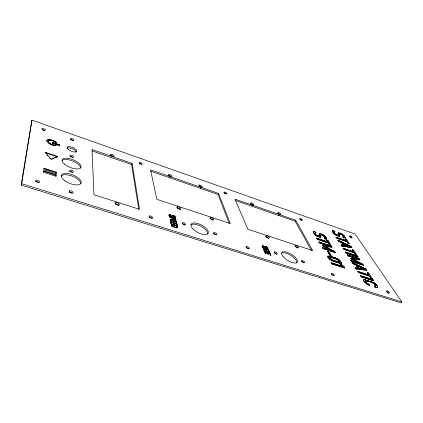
<?xml version="1.0" encoding="UTF-8"?>
<svg xmlns="http://www.w3.org/2000/svg" width="423" height="423" viewBox="0 0 423 423"><rect width="100%" height="100%" fill="white"/><g stroke="black" fill="none" stroke-linecap="round" stroke-linejoin="round"><path stroke-width="0.63" d="M174.329 217.544C174.63 213.752 172.224 217.575 171.045 217.068C171.579 214.9 174.9 215.111 175.286 217.427L174.953 217.977L174.139 218.014L173.959 217.2L173.774 217.554L174.329 217.544L174.62 216.904M263.894 247.767L264.592 247.815L264.978 246.614L265.501 246.54L267.114 247.265L267.907 248.46L267.193 248.745L266.786 248.29C268.177 247.952 265.544 246.424 264.787 246.932M264.29 248.238L264.978 246.614M345.073 237.837L345.157 237.282M59.479 144.74L59.294 145.708L59.479 144.74L52.468 142.334L52.272 143.302L52.468 142.334M56.106 174.794L56.01 176.248L43.558 172.235L43.706 170.786L56.106 174.794L55.884 176.153M56.275 172.187L56.18 173.62L43.828 169.618L43.971 168.19L56.275 172.187L56.053 173.536M265.533 247.064L265.258 248.058C265.094 246.001 267.622 247.624 267.717 248.777L267.907 248.46M327.857 256.058C331.891 256.999 339.801 257.908 341.414 263.138C340.029 257.945 332.319 256.756 327.857 256.058L327.619 256.565L328.354 258.051L331.209 260.314L339.257 263.058L341.308 263.249L339.902 263.36L332.626 261.023M343.661 236.78C342.022 236.753 343.481 237.393 343.714 236.526L342.397 234.924L340.885 234.115L339.743 233.898L339.643 235.061M175.624 220.272L175.439 220.626L175.719 220.357L175.418 218.987L169.427 217.073L169.607 216.713L175.603 218.628C177.258 221.351 172.309 220.325 172.521 218.432L172.7 218.072L175.043 218.823L175.217 219.733L174.424 219.727L174.244 220.087L175.048 219.918M338.226 233.02L338.368 234.749L337.766 235.209L335.999 234.564L334.625 233.507L333.921 232.053L334.879 231.846L333.921 232.053M333.89 232.375L333.98 231.957M43.453 172.145L43.706 170.786M332.399 231.402L332.748 230.789L333.805 230.805L334.879 231.846M332.504 230.984L332.526 231.846M21.15 185.089L21.679 183.693L31.915 120.137L355.114 234.051L401.85 301.89L401.131 302.863L21.15 185.089L31.915 120.137M320.729 235.32L321.337 234.76L323.061 235.378L325.113 237.536C324.801 238.445 323.272 237.768 325.033 237.8M177.766 227.325L177.549 227.865L177.279 226.395L171.183 224.476L171.368 224.116L177.464 226.035C179.225 229.573 171.944 227.188 171.96 225.11L172.145 224.745C171.997 226.543 177.919 228.695 176.904 226.247L176.883 227.495L176.047 227.542L176.232 227.183M319.391 235.056L319.122 236.156L316.896 235.495L315.484 234.39L314.775 233.21L314.897 232.772L315.881 232.655L314.897 232.772M343.603 236.869L343.714 236.526M319.243 234.501L319.635 233.718C322.485 233.819 325.456 235.659 326.614 238.323L326.493 238.905L325.139 239.058L324.039 237.975M319.423 233.877L319.381 235.785M313.232 232.195L313.644 231.55L314.791 231.566L315.881 232.655M339.801 235.558L339.426 236.246L339.738 235.648L339.579 234.31M324.975 237.895L325.113 237.536M320.724 237.107L320.793 235.225M264.687 247.555L263.725 247.296L263.534 247.614L262.984 247.154L262.805 246.503L263.455 246.123L263.048 245.663L262.382 245.763L262.355 246.921L262.382 245.763M263.455 246.123L262.942 246.334L263.725 247.296M45.235 152.306L51.067 159.148L57.639 156.462L45.235 152.306L45.087 152.682L57.491 156.838L54.504 158.059M43.971 168.19L43.818 168.587L56.116 172.579M55.508 142.392L55.365 142.757L56.391 142.673L56.539 142.308A5.996 2.321 21.5 0 0 48.555 139.585A5.996 2.321 21.5 0 0 48.312 142.995A5.996 2.321 21.5 0 0 56.301 145.708L55.323 144.936A4.484 1.734 21.5 0 1 49.354 142.9A4.484 1.734 21.5 0 1 49.539 140.351A4.484 1.734 21.5 0 1 55.508 142.392L56.539 142.308M55.323 144.936L55.18 145.301A4.484 1.74 21.5 0 1 49.597 143.556A4.484 1.74 21.5 0 1 48.724 140.854M262.128 246.228L262.857 245.98L263.265 246.44M172.298 216.951L172.589 216.349M138.755 209.248L131.585 164.552L132.098 163.431L92.008 149.515L93.969 194.807L139.553 209.311L132.098 163.431M329.364 257.189L329.152 257.554C331.13 261.049 336.285 261.213 339.717 262.212L339.912 261.842C337.903 258.464 332.637 257.834 329.3 257.284C332.774 258.088 337.935 258.839 339.912 261.842M365.234 281.311L365.483 280.846C369.046 281.364 373.657 282.21 375.841 285.451L375.709 286.091L374.387 286.096L375.709 286.091M168.962 215.212L169.517 214.445L170.527 214.932C168.217 215.244 171.405 217.734 172.478 216.597M169.168 215.096L169.195 215.926L169.311 214.524M169.01 215.021L169.517 214.445M169.068 215.693L169.248 215.339M169.337 214.799L169.797 214.424M169.544 215.788L169.575 216.349L169.374 215.571M170.347 215.286L170.162 214.466M169.644 215.667L169.824 215.101M169.988 215.259L170.168 214.905M169.771 215.952L169.824 215.307M169.829 216.539L169.951 215.598M170.31 216.428L170.173 215.857M170.987 216.634L170.12 216.708M170.707 216.592L170.887 216.232L171.389 216.375M171.109 216.306L170.929 216.661L171.553 216.676L172.251 215.492M171.41 216.729L171.59 216.375M173.652 220.753L173.784 222.382L173.652 220.753L175.693 221.403L176.058 222.863L176.719 223.074L176.248 221.203L170.22 219.288L170.035 219.643L176.068 221.562L176.534 223.434M171.553 216.676L172.055 215.704M171.415 217.168L171.595 216.809M172.071 215.846L172.41 215.429M171.706 217.211L171.886 216.851M172.23 215.783L172.632 215.413M171.928 217.2L172.108 216.84M172.452 215.767L172.922 215.45M172.092 217.147L172.277 216.793M172.41 216.703L172.706 216.063M172.526 216.417L172.796 215.952M172.616 216.312L172.933 215.889M171.035 221.24L170.987 219.907L172.986 220.542L173.298 221.811L173.969 222.022M171.854 218.22L172.034 217.861L169.702 217.115L169.607 216.713M172.753 216.243L173.303 215.55M170.22 219.288L170.48 221.515L170.183 220.267M172.743 215.804L173.287 215.957L173.467 215.603M172.954 216.238L173.409 215.947M172.214 218.591L172.14 219.214L172.034 217.861M173.578 216L173.229 216.301M170.903 223.307L170.792 221.684L176.856 223.608L177.332 225.501L176.666 225.29L176.291 223.809L176.111 224.169M173.287 215.957L173.827 215.735M172.515 219.119L172.61 219.722L172.79 219.368L172.32 218.855M173.79 216.518L174.149 215.883M172.7 219.172L172.7 218.072M174.096 216.729L174.435 216.053M172.806 219.378L172.88 218.813M175.106 217.782L174.509 216.592L174.688 216.238M173.028 219.585L172.991 219.024M174.107 217.581L174.62 217.078M171.056 223.941L170.792 221.684M174.72 216.793L174.9 216.439M173.34 219.77L173.52 219.41L174.424 219.727M172.986 220.542L173.113 222.17M173.356 220.156L173.541 219.801L173.996 219.971L173.811 220.33M174.884 217.004L175.069 216.65M174.63 218.056L175.286 217.427M175.011 217.232L175.191 216.877M173.716 219.918L173.901 219.563M175.096 217.47L175.275 217.115M171.918 223.793L171.733 224.153L171.564 222.313L171.918 223.793L171.241 223.577M174.953 217.977L175.133 217.623M174.863 219.177L175.043 218.823M171.738 225.496L171.764 226.162L171.368 224.116M174.614 220.177L174.799 219.817M175.418 218.987L175.603 218.628M174.884 220.177L175.228 219.563M172.113 225.766L172.304 225.406M175.032 220.087L175.217 219.733M174.979 220.261L174.794 220.616L174.345 220.499M172.055 226.437L172.425 225.676M175.164 220.658L175.344 220.298M172.473 226.284L172.658 225.924M175.704 220.113L175.883 219.759M172.42 226.691L172.61 226.326L171.95 225.797M174.059 223.518L174.244 223.159L174.376 224.809L174.059 223.518L175.598 224.005M175.63 220.526L175.899 219.997M172.811 226.495L172.996 226.136M172.864 226.913L173.049 226.548L173.562 226.739M175.508 221.763L175.693 221.403M173.245 226.665L173.43 226.305M176.068 221.562L176.248 221.203M175.873 223.222L176.058 222.863M177.147 225.861L176.856 223.608M176.116 227.96L176.301 227.595M267.193 248.745L267.003 249.062L266.596 248.613L267.093 248.454L266.331 247.545L266.522 247.222M176.454 227.637L176.645 227.278M176.883 227.262L177.068 226.902M177.279 226.395L177.464 226.035M176.735 227.622L177.068 227.135M177.549 227.458L177.734 227.098M265.448 247.741C264.639 248.486 263.09 247.392 262.546 246.604M229.171 223.344L218.035 194.49L218.591 193.459L150.546 169.835L156.864 199.36L230.249 223.481L218.591 193.459M262.334 245.99L262.524 245.668M262.144 246.429L262.334 246.112M262.556 245.953L262.746 245.636M262.228 246.678L262.419 246.355M262.857 245.98L263.048 245.663M262.514 247.154L262.704 246.831M262.752 246.651L262.995 246.186M262.974 246.429L263.164 246.112M262.81 246.863L263 246.54M262.709 247.37L262.9 247.048M262.984 247.154L263.175 246.836M263.122 247.249L263.18 247.751L263.376 247.434M263.228 247.407L263.418 247.09M263.206 248.026L263.016 248.349L268.674 250.12L268.483 249.707L263.206 248.026L263.392 248.438M263.756 248.052L264.084 247.444M264.089 247.825L264.28 247.508M264.084 248.169L264.523 247.566M264.687 247.159L265.089 246.54M264.676 247.439L264.867 247.122M265.068 246.831L265.258 246.514M264.592 247.815L264.835 247.392M265.311 246.858L265.501 246.54M265.3 247.497L265.834 246.625M265.279 247.799L265.47 247.476M265.343 247.381L265.977 246.672M264.655 250.918L264.444 249.692L269.763 252.515L269.567 252.832L268.774 251.088L268.203 250.908M266.025 247.027L265.591 247.291M266.104 247.106L266.294 246.789M265.982 247.397L266.173 247.074M266.405 247.244L266.59 246.926M263.978 249.528L268.785 252.193L268.98 251.875L263.661 249.041L264.47 250.865L264.275 251.188L263.672 249.819M266.675 247.402L266.865 247.085M266.633 247.746L266.823 247.423M266.924 247.582L267.114 247.265M265.142 253.139L264.507 251.711L264.703 251.389L270.017 253.07L270.884 254.979L270.688 255.302L270.107 255.117L270.297 254.794L269.625 253.303L267.828 252.737L268.219 254.35L268.415 254.027L267.828 252.737M266.876 247.989L267.066 247.672M267.146 247.778L267.336 247.46M267.05 248.275L267.241 247.957M266.865 248.624L267.056 248.301M267.336 247.989L267.526 247.672M267.029 248.571L267.283 248.132M267.495 248.216L267.685 247.899M268.415 254.027L267.822 253.842L267.236 252.547L265.48 251.992L265.284 252.314L265.951 253.805M267.627 248.46L267.817 248.142M267.405 249.084L267.6 248.761M265.353 253.62L265.549 253.292L264.703 251.389M268.293 250.03L268.483 249.707M267.236 252.547L267.431 253.737M268.774 251.088L268.97 250.77L268.394 250.585L268.98 251.875M267.627 254.165L267.822 253.842M269.625 253.303L269.43 253.626L267.632 253.06M270.688 255.302L269.821 253.393L270.017 253.07M311.418 250.442L295.106 221.176L295.688 220.224L234.987 199.154L247.852 229.266L312.697 250.585L295.688 220.224M313.369 231.756L313.644 231.55M313.586 231.645L314.791 231.566M314.775 233.21L316.193 234.902L319.122 236.156M314.511 234.268L315.542 235.362L313.401 232.56M315.6 235.262C316.97 236.785 325.298 238.662 317.631 236.441M316.679 238.265L327.751 241.898L316.679 238.265L317.25 239.233L328.285 242.971L329.512 244.986L330.871 245.446L327.883 240.37L326.54 239.91L327.688 241.993M319.635 233.718C322.104 233.993 325.509 235.653 326.556 238.419M317.25 239.233L316.737 238.165M320.941 234.881L321.337 234.76M321.274 234.855L321.882 234.897M321.824 234.992L322.226 235.014M322.167 235.109L323.061 235.378M318.937 241.908L319.508 242.881L328.37 245.863L319.444 242.982L318.937 241.908L331.394 246.107L331.981 247.069L324.727 246.535L331.981 247.069M325.054 237.626L323.801 235.86M325.139 239.058L326.556 238.81M328.37 245.863L322.374 245.456L328.306 245.959M322.865 246.08L331.288 250.416L322.865 246.08L322.437 245.361M332.446 231.08L332.748 230.789M331.288 250.416L322.077 247.466L331.225 250.516M332.684 230.884L333.805 230.805M322.659 248.449L322.141 247.365M330.871 245.446L327.883 240.37M339.484 236.15C336.703 236.256 333.789 234.257 332.584 231.756M328.285 242.971L317.308 239.138M334.175 233.972L333.726 233.385M334.741 234.432L334.233 233.877M335.259 234.088L333.948 232.285M335.349 234.855L339.146 236.193M335.999 234.564L338.088 235.199M329.512 244.986L328.348 242.876M345.094 237.372C344.073 234.77 341.128 233.02 338.411 232.872C340.547 233.115 343.402 234.527 344.729 236.653M335.978 237.208L346.437 240.698L335.978 237.208L336.571 238.133L346.992 241.718L348.314 243.553L347.05 241.628L336.629 238.043L336.042 237.113M327.497 251.394L328.967 251.764L331.061 255.487L329.649 255.021L327.497 251.394L328.904 251.859L331.061 255.487M331.923 247.164L331.394 246.107M339.685 233.988L340.05 233.866M340.563 233.998L339.992 233.956M340.885 234.115L342.397 234.924M337.945 240.105L338.606 241.142L341.673 242.591L343.386 245.451L341.61 242.686L338.543 241.232L337.945 240.105L351.296 246.572L351.941 247.555L341.699 246.001L341.023 244.938L341.636 246.096L351.878 247.645M327.725 256.978L328.354 258.051M329.649 255.021L327.566 251.299M329.152 257.554L331.22 259.511L339.717 262.212M329.305 259.061L331.928 260.642M334.741 251.579L335.275 252.647L334.741 251.579L324.79 246.44M345.131 237.747L343.83 237.98L342.746 236.943M345.131 238.889L346.458 239.238L349.594 243.992L348.314 243.553M343.069 243.378L349.821 246.45L344.534 245.647L343.069 243.378L349.758 246.54M331.05 262.741L342.609 266.363L331.05 262.741L331.695 263.841L344.682 268.039C344.734 265.84 336.534 261.805 342.545 266.464M346.458 239.238L345.554 239.032M331.695 263.841L331.114 262.641M344.534 245.647L343.132 243.283M353.686 251.738L343.005 248.248L353.628 251.833L352.311 249.829M343.693 249.131L354.273 252.817L355.669 254.757L354.337 252.727L343.693 249.131L343.069 248.153M358.128 257.131L346.093 253.097L345.517 251.997L357.525 256.031L358.191 257.041L346.157 253.007L345.517 251.997M351.296 246.572L337.882 240.195M347.262 254.741L347.896 255.73L356.452 258.585L347.828 255.825L347.262 254.741L359.333 258.776L359.915 259.849L353.126 259.378L363.013 264.359L353.189 259.283M340.288 264.491L341.921 264.898M352.375 249.739L353.67 250.178L352.745 249.977M344.412 267.595L343.936 266.617M350.879 258.226L351.354 258.961L359.603 263.339L351.291 259.056L350.815 258.321L356.452 258.585M350.81 260.309L351.45 261.319L363.669 265.353L351.386 261.414L350.746 260.404L359.672 263.243M355.494 264.904L352.803 263.645L352.137 262.397L366.165 269.144L366.889 270.234L356.314 268.959L355.563 267.78L356.251 269.06L357.493 269.208M356.039 254.995L356.975 255.196L355.669 254.757M357.525 256.031L345.454 252.092M352.803 263.645L352.137 262.397M359.333 258.776L347.198 254.836M356.092 265.062L358.001 268.23L356.092 265.062L352.872 263.55M357.562 265.877L364.652 269.076L359.19 268.399L357.562 265.877L364.589 269.171M359.19 268.399L364.652 269.076M368.919 274.945L357.773 271.455L368.856 275.04L367.46 272.713L368.856 275.04M358.471 272.544L357.842 271.355M373.779 280.893L361.221 276.869L360.57 275.643L373.107 279.672L373.847 280.798L361.29 276.769L360.57 275.643M366.165 269.144L352.073 262.493M367.46 272.713L368.808 273.152L367.391 272.809M369.644 276.039L371.061 278.397L372.425 278.842L371.13 278.302L369.644 276.039L358.535 272.449M366.117 282.522L368.935 284.251L369.617 285.52L368.867 284.346L366.815 283.273L365.578 281.85M373.107 279.672L360.502 275.743M375.629 285.049L375.841 285.451M374.387 286.096L375.148 287.265L376.935 287.376A4.204 1.481 34.4 0 0 377.448 286.239L376.391 284.647A4.267 1.507 34.4 0 0 373.578 282.432L364.415 279.503A4.278 1.523 34.2 0 0 363.727 280.613C364.843 283.029 367.286 284.51 369.691 285.419M341.239 263.344L341.483 263.037M338.411 232.872L338.093 233.618L338.305 234.844M320.491 237.25L320.872 235.918M51.511 159.286L53.309 158.551M365.414 280.946C368.687 281.226 372.272 282.337 374.931 284.399M350.815 258.321L356.388 258.68M353.126 259.378L354.976 259.505M356.214 259.59L359.915 259.849M173.959 217.2L174.287 217.226M174.318 217.66L174.81 217.702M169.618 214.778L169.983 214.821M358.736 269.356L366.82 270.329M355.563 267.78L358.07 268.134M355.5 267.875L358.001 268.23M341.023 244.938L343.444 245.356M344.592 245.552L349.821 246.45M340.964 245.033L343.386 245.451M375.148 287.265L376.142 287.471M21.679 183.693L401.85 301.89M265.549 253.292L266.141 253.483L265.48 251.992M270.297 254.794L270.884 254.979M264.47 250.865L265.047 251.051L264.444 249.692M170.665 221.155L171.336 221.366L170.987 219.907M170.606 222.049L176.671 223.963M264.507 251.711L269.821 253.393M174.562 224.444L173.89 224.232L173.573 222.947L173.705 224.592M263.196 248.761L264.957 249.321M170.802 220.267L171.801 220.584M331.759 263.741L344.745 267.939M359.085 272.745L368.956 275.939M43.553 171.183L55.947 175.185M329.713 254.921L331.124 255.386M350.746 260.404L359.603 263.339M322.723 248.354L335.339 252.552M323.262 248.65L335.275 252.647M329.575 244.891L330.929 245.351M318.879 242.009L331.331 246.202M326.482 240.005L327.825 240.465M52.32 142.704L59.331 145.105M52.415 142.937L59.442 145.343M55.196 144.306L58.125 145.306M92.135 150.889L131.585 164.552M150.646 171.151L218.035 194.49M235.669 200.597L295.106 221.176M368.438 285.039L369.617 285.52M170.49 216.068L170.887 216.232M173.647 216.09L174.509 216.592M170.628 216.502L169.755 215.994M172.61 226.326L173.049 226.548M173.541 219.801L172.79 219.368M324.727 246.535L334.678 251.674M264.253 250.014L266.39 251.193M316.235 235.706L316.912 236.097M173.208 219.225L173.52 219.41M335.317 233.993L336.058 234.469M322.998 235.468L323.743 235.955M366.307 283.796L367.323 284.457M334.799 234.342L335.413 234.76M341.858 264.999L343.873 266.712M340.351 264.391L342.609 266.363M342.804 236.854L343.888 237.89M333.747 230.895L334.82 231.936M324.103 237.879L325.197 238.963M314.733 231.661L315.822 232.75M333.668 233.48L332.827 232.401M47.17 155.13L48 156.108M49.665 158.059L50.501 159.037M314.453 234.363L313.29 232.1M366.048 282.622L365.303 281.216M342.963 235.574L343.656 236.616M364.663 282.3L363.658 280.713A4.278 1.523 34.2 0 1 364.346 279.603L373.509 282.527A4.267 1.507 34.4 0 1 376.322 284.742L377.379 286.334A4.198 1.481 34.4 0 1 376.867 287.476M353.67 250.178L356.917 255.291M363.013 264.359L363.606 265.448M368.808 273.152L372.425 278.842M345.189 238.794L346.437 240.698M345.448 239.37L346.379 240.787M352.639 250.331L353.628 251.833M374.455 285.996L375.217 287.169M357.625 265.781L359.254 268.304M326.54 239.91L327.751 241.898M268.97 250.77L269.763 252.515M190.873 224.973A9.634 4.151 28.1 0 1 200.883 226.231A9.634 4.151 28.1 0 1 207.746 233.856M281.797 253.06A9.105 3.617 31.9 0 1 291.458 255.783A9.105 3.617 31.9 0 1 296.729 263.053M66.808 148.383A5.134 2.009 22.2 0 1 72.106 148.642A5.134 2.009 22.2 0 1 76.246 152.164M61.985 160.608A10.094 4.14 22.1 0 1 72.423 160.909A10.094 4.14 22.1 0 1 80.566 167.931M61.219 176.063A10.549 4.547 21.9 0 1 72.148 176.121A10.549 4.547 21.9 0 1 80.677 183.598M70.022 156.484A1.946 0.777 22.2 0 1 72.888 157.626M69.642 171.347A2.03 0.857 22 0 1 72.338 172.23M69.118 192.01A2.152 0.962 21.8 0 1 72.296 193.221M182.207 223.751A1.919 0.835 27.3 0 1 184.899 225.163M213.388 233.655A1.877 0.798 28.8 0 1 216.016 235.04M301.298 261.583A1.782 0.698 32.3 0 1 301.594 261.594M301.953 261.678A1.782 0.698 32.3 0 1 303.751 262.873M274.204 252.885A1.808 0.73 31.3 0 1 276.129 253.9M276.393 254.197A1.808 0.73 31.3 0 1 276.568 254.477M139.326 163.511A1.729 0.656 25.1 0 1 141.256 164.293M223.92 193.015A1.613 0.587 28.4 0 1 225.956 193.967M149.203 217.084A1.993 0.888 25.8 0 1 151.994 218.548M245.948 247.571A1.856 0.777 30.3 0 1 248.539 248.936M300.044 219.479A1.533 0.523 31 0 1 301.599 220.489M331.51 274.421A1.777 0.677 33.4 0 1 333.308 275.616M386.939 291.918A1.734 0.608 34.9 0 1 388.34 292.933M388.568 293.213A1.734 0.608 34.9 0 1 388.7 293.467M46.636 141.065A5.996 2.327 21.5 0 1 50.316 140.061A5.996 2.327 21.5 0 1 56.391 142.673M110.271 155.32A2.062 0.788 23.9 0 1 113.496 156.817M115.072 203.812A2.353 1.047 24.1 0 1 118.778 205.493M349.699 236.801A1.496 0.481 32.4 0 1 350.979 237.552M351.222 237.784A1.496 0.481 32.4 0 1 351.402 238.006M70.451 139.606A1.851 0.698 22.4 0 1 73.168 140.706M42.369 129.692A1.909 0.714 21.3 0 1 44.521 130.559M35.664 181.472A2.226 0.989 20.2 0 1 38.652 182.413M279.164 215.302A1.771 0.624 30.4 0 1 278.762 215.138M278.212 213.483A1.771 0.624 30.4 0 1 280 214.657M252.002 205.89A1.835 0.661 29.4 0 1 251.579 205.715M250.754 203.939A1.835 0.661 29.4 0 1 252.98 205.255M265.697 236.88A2.004 0.783 30.7 0 1 268.489 238.35M295.148 246.429A1.972 0.746 31.7 0 1 297.744 248.148M200.735 188.092A1.872 0.698 27.5 0 1 200.312 187.976M198.91 186.02A1.872 0.698 27.5 0 1 201.29 187.135M170.321 177.554A1.956 0.74 26.3 0 1 169.872 177.427M168.544 175.439A1.956 0.74 26.3 0 1 171.04 176.603M176.719 207.905A2.131 0.888 26.9 0 1 178.749 208.354A2.131 0.888 26.9 0 1 180.198 209.739M210.025 218.654A2.078 0.851 28.4 0 1 212.933 220.187M193.1 229.076A9.644 4.135 28.1 0 0 207.931 233.681A9.644 4.135 28.1 0 0 197.969 223.603A9.644 4.135 28.1 0 0 193.1 229.076M282.992 256.465A9.116 3.606 31.8 0 0 296.756 262.699A9.116 3.606 31.8 0 0 288.93 252.954A9.116 3.606 31.8 0 0 282.992 256.465M68.515 149.679A5.139 1.999 22.3 0 0 76.574 151.46A5.139 1.999 22.3 0 0 70.683 146.85A5.139 1.999 22.3 0 0 68.515 149.679M64.92 164.515A10.104 4.124 22.1 0 0 80.772 167.73A10.104 4.124 22.1 0 0 69.092 158.53A10.104 4.124 22.1 0 0 64.92 164.515M64.291 180.362A10.559 4.531 21.9 0 0 80.893 183.46A10.559 4.531 21.9 0 0 68.658 173.694A10.559 4.531 21.9 0 0 64.291 180.362M70.498 156.431A1.946 0.777 22.2 0 0 73.56 157.092A1.946 0.777 22.2 0 0 71.334 155.326A1.946 0.777 22.2 0 0 70.498 156.431M70.139 171.357A2.036 0.851 22 0 0 73.343 172.002A2.036 0.851 22 0 0 71.016 170.131A2.036 0.851 22 0 0 70.139 171.357M42.321 129.507A1.909 0.714 21.3 0 0 45.361 130.226A1.909 0.714 21.3 0 0 43.262 128.566A1.909 0.714 21.3 0 0 42.321 129.507M69.642 192.127A2.152 0.962 21.8 0 0 73.042 192.74A2.152 0.962 21.8 0 0 70.572 190.715A2.152 0.962 21.8 0 0 69.642 192.127M36.029 181.541A2.231 0.989 20.2 0 0 39.619 182.202A2.231 0.989 20.2 0 0 37.166 180.156A2.231 0.989 20.2 0 0 36.029 181.541M182.562 223.751A1.925 0.83 27.4 0 0 185.554 224.698A1.925 0.83 27.4 0 0 183.64 222.704A1.925 0.83 27.4 0 0 182.562 223.751M213.879 233.702A1.877 0.798 28.8 0 0 216.745 234.612A1.877 0.798 28.8 0 0 214.789 232.634A1.877 0.798 28.8 0 0 213.879 233.702M301.885 261.462A1.782 0.693 32.3 0 0 304.56 262.688A1.782 0.693 32.3 0 0 303.011 260.78A1.782 0.693 32.3 0 0 301.885 261.462M274.368 252.716A1.808 0.724 31.3 0 0 277.123 253.974A1.808 0.724 31.3 0 0 275.637 252.055A1.808 0.724 31.3 0 0 274.368 252.716M139.453 163.246A1.729 0.65 25.1 0 0 142.197 164.203A1.729 0.65 25.1 0 0 140.605 162.58A1.729 0.65 25.1 0 0 139.453 163.246M149.398 217.057A1.999 0.883 25.8 0 0 152.566 218.051A1.999 0.883 25.8 0 0 150.683 216.005A1.999 0.883 25.8 0 0 149.398 217.057M246.593 247.688A1.861 0.777 30.3 0 0 249.353 248.555A1.861 0.777 30.3 0 0 247.333 246.561A1.861 0.777 30.3 0 0 246.593 247.688M224.391 192.888A1.613 0.587 28.4 0 0 226.828 193.739A1.613 0.587 28.4 0 0 225.126 192.137A1.613 0.587 28.4 0 0 224.391 192.888M299.976 219.114A1.533 0.523 31 0 0 302.292 220.203A1.533 0.523 31 0 0 300.959 218.675A1.533 0.523 31 0 0 299.976 219.114M331.584 274.268A1.777 0.672 33.4 0 0 334.207 275.473A1.777 0.672 33.4 0 0 332.573 273.538A1.777 0.672 33.4 0 0 331.584 274.268M349.837 236.52A1.496 0.476 32.4 0 0 352.031 237.557A1.496 0.476 32.4 0 0 350.604 236.039A1.496 0.476 32.4 0 0 349.837 236.52M386.913 291.717A1.74 0.603 34.9 0 0 389.382 292.859A1.74 0.603 34.9 0 0 387.637 290.945A1.74 0.603 34.9 0 0 386.913 291.717M110.9 155.426A2.062 0.783 23.9 0 0 114.046 156.14A2.062 0.783 23.9 0 0 111.587 154.252A2.062 0.783 23.9 0 0 110.9 155.426M115.823 204.203A2.358 1.047 24.1 0 0 119.429 204.838A2.358 1.047 24.1 0 0 116.589 202.564A2.358 1.047 24.1 0 0 115.823 204.203M70.905 139.479A1.851 0.698 22.4 0 0 73.803 140.156A1.851 0.698 22.4 0 0 71.699 138.511A1.851 0.698 22.4 0 0 70.905 139.479M278.212 213.435A1.777 0.624 30.4 0 0 280.787 214.329A1.777 0.624 30.4 0 0 278.778 212.515A1.777 0.624 30.4 0 0 278.212 213.435M250.992 203.96A1.835 0.661 29.4 0 0 253.715 204.906A1.835 0.661 29.4 0 0 251.701 203.056A1.835 0.661 29.4 0 0 250.992 203.96M295.339 246.366A1.972 0.746 31.7 0 0 298.315 247.746A1.972 0.746 31.7 0 0 296.618 245.678A1.972 0.746 31.7 0 0 295.339 246.366M266.4 237.113A2.004 0.777 30.6 0 0 269.335 238.07A2.004 0.777 30.6 0 0 267.093 235.955A2.004 0.777 30.6 0 0 266.4 237.113M199.259 185.983A1.877 0.698 27.5 0 0 202.146 186.982A1.877 0.698 27.5 0 0 200.232 185.142A1.877 0.698 27.5 0 0 199.259 185.983M177.348 207.957A2.136 0.883 26.9 0 0 180.674 209.047A2.136 0.883 26.9 0 0 178.569 206.884A2.136 0.883 26.9 0 0 177.348 207.957M168.751 175.371A1.956 0.735 26.3 0 0 171.812 176.428A1.956 0.735 26.3 0 0 169.914 174.546A1.956 0.735 26.3 0 0 168.751 175.371M210.464 218.802A2.083 0.846 28.4 0 0 213.641 219.838A2.083 0.846 28.4 0 0 211.484 217.697A2.083 0.846 28.4 0 0 210.464 218.802"/></g></svg>
